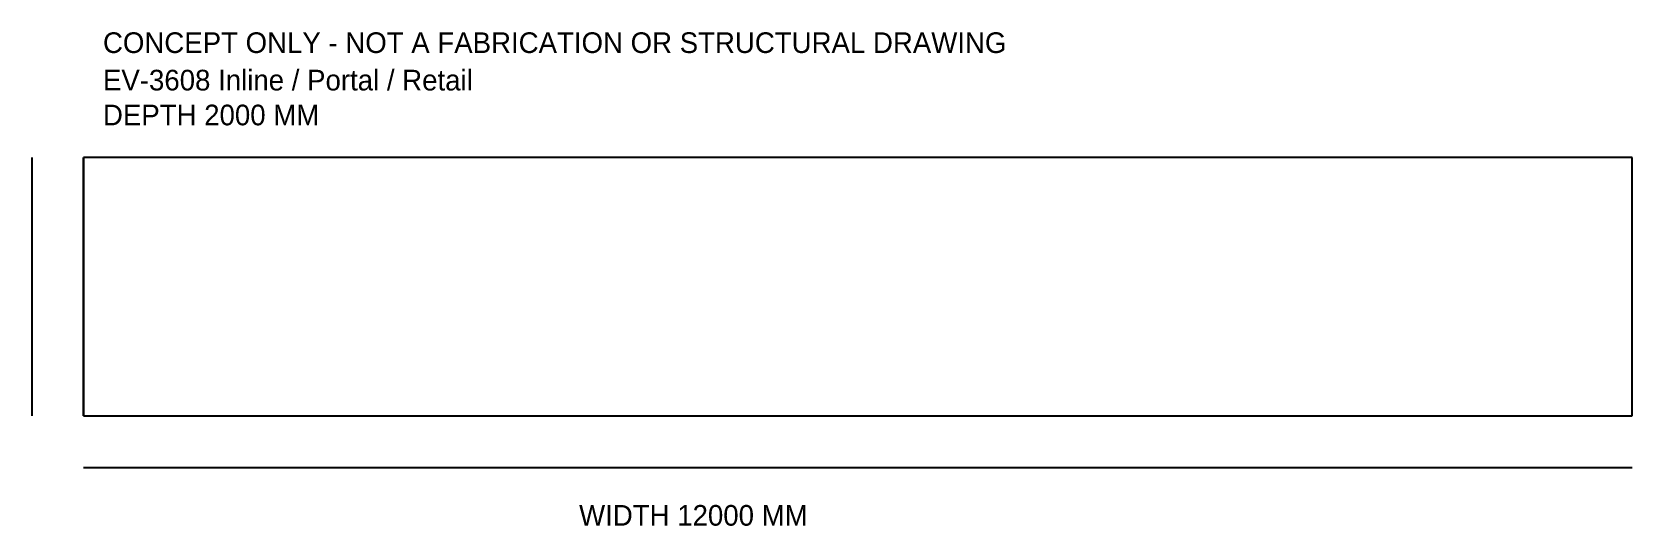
# Model space of a CAD drawing. Header units: millimetres. Extents: x -400 to 12000, y -852 to 2972.
import ezdxf

# ---------------------------------------------------------------- set-up
doc = ezdxf.new("R2010")
doc.units = ezdxf.units.MM

msp = doc.modelspace()

# ---------------------------------------------------------------- linework, layer by layer
at = {"layer": 'DIMENSIONS'}
for p, q in [((-400, 0), (-400, 2000)), ((0, -400), (12000, -400))]:
    msp.add_line(p, q, dxfattribs=at)
at = {"layer": 'FOOTPRINT'}
for p, q in [((12000, 2000), (0, 2000)), ((0, 2000), (0, 0)), ((12000, 0), (12000, 2000)), ((0, 0), (12000, 0))]:
    msp.add_line(p, q, dxfattribs=at)
at = {"layer": 'WALLS'}
for p, q in [((0, 0), (0, 2000)), ((12000, 0), (12000, 2000)), ((0, 0), (12000, 0))]:
    msp.add_line(p, q, dxfattribs=at)

# ---------------------------------------------------------------- texts
at = {"layer": 'LABELS'}
for s, p in [('CONCEPT ONLY - NOT A FABRICATION OR STRUCTURAL DRAWING', (150, 2810)), ('EV-3608 Inline / Portal / Retail', (150, 2520)), ('DEPTH 2000 MM', (150, 2250)), ('WIDTH 12000 MM', (3840, -850))]:
    msp.add_text(s, height=160, dxfattribs=at).set_placement(p)

doc.saveas('drawing.dxf')
